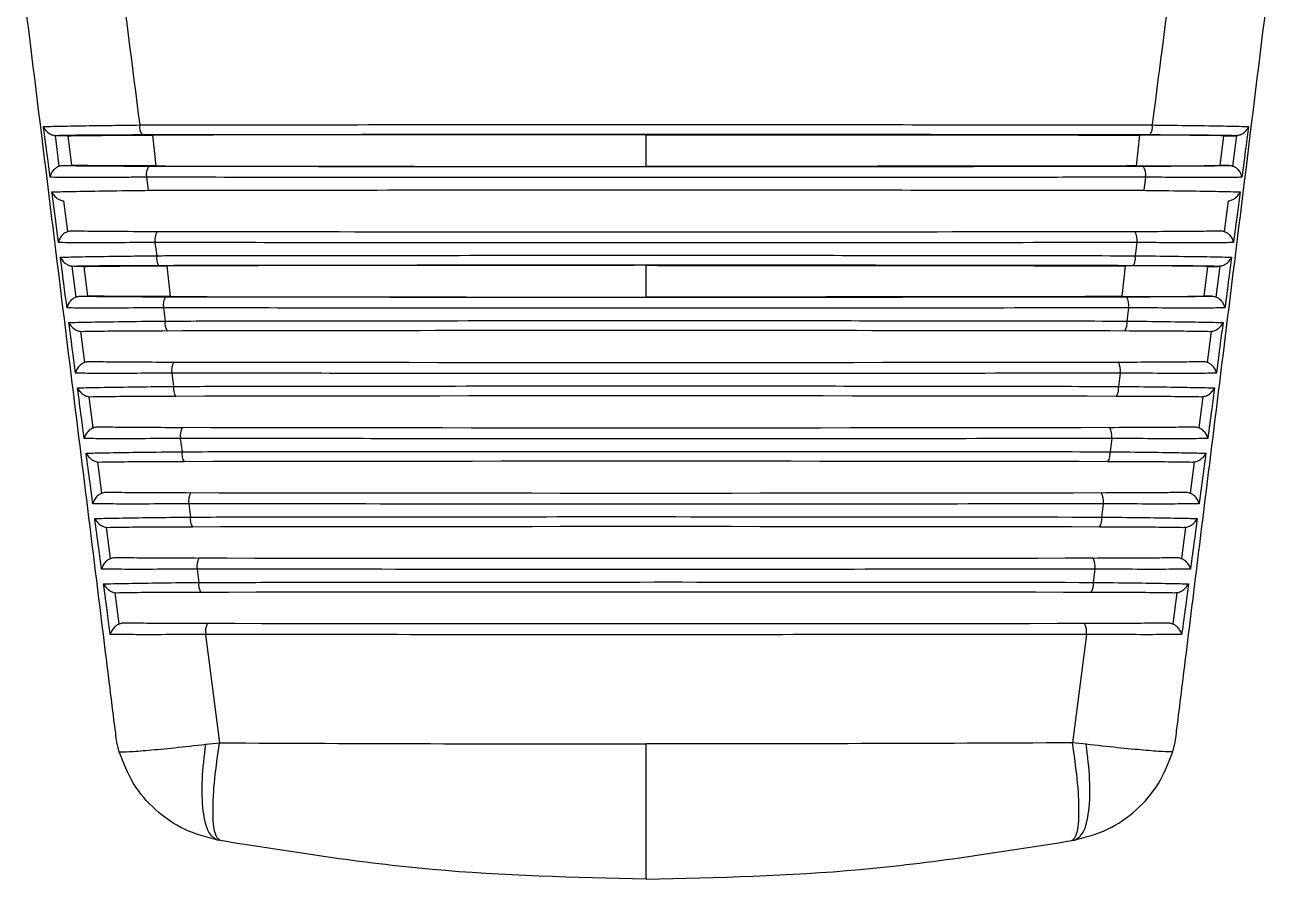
# Model space of a CAD drawing. Extents: x 8 to 113, y 1 to 87.
# Drawn here: x 106.383 to 107.562, y 31.733 to 32.544 of the extents above; entities that cross this region are included whole.
import ezdxf

# ---------------------------------------------------------------- set-up
doc = ezdxf.new("R2010")
doc.units = 0
doc.header["$MEASUREMENT"] = 0
doc.layers.add('OBJECT', color=7, linetype='CONTINUOUS')

msp = doc.modelspace()

# ---------------------------------------------------------------- linework, layer by layer
at = {"layer": 'OBJECT'}
for p, q in [((106.4132, 32.4388), (106.4118, 32.4389)), ((106.4118, 32.4389), (106.4155, 32.4099)), ((106.4242, 32.4388), (106.4132, 32.4388)), ((106.4277, 32.4106), (106.4242, 32.4388)), ((106.5043, 32.4394), (106.5075, 32.4101)), ((106.9727, 32.4096), (106.9727, 32.4398)), ((107.4411, 32.4394), (107.4379, 32.4101)), ((107.5177, 32.4106), (107.5212, 32.4388)), ((107.5212, 32.4388), (107.5322, 32.4388)), ((107.5298, 32.4099), (107.5336, 32.4389)), ((106.4195, 32.4106), (106.4277, 32.4106)), ((107.5259, 32.4106), (107.5177, 32.4106)), ((106.4986, 32.3994), (106.5002, 32.387)), ((107.4468, 32.3994), (107.4451, 32.387)), ((106.4198, 32.377), (106.4236, 32.3478)), ((107.5218, 32.3478), (107.5256, 32.377)), ((106.5066, 32.3375), (106.5083, 32.3249)), ((107.4387, 32.3375), (107.4371, 32.3249)), ((106.4295, 32.3148), (106.4278, 32.315)), ((106.4278, 32.315), (106.4316, 32.2857)), ((106.4394, 32.3148), (106.4295, 32.3148)), ((106.4429, 32.2866), (106.4394, 32.3148)), ((106.5179, 32.3153), (106.5211, 32.2861)), ((106.9727, 32.2857), (106.9727, 32.3158)), ((107.4275, 32.3153), (107.4243, 32.2861)), ((107.5025, 32.2866), (107.506, 32.3148)), ((107.506, 32.3148), (107.5159, 32.3148)), ((107.5138, 32.2857), (107.5176, 32.315)), ((106.4359, 32.2866), (106.4429, 32.2866)), ((107.5095, 32.2866), (107.5025, 32.2866)), ((106.5146, 32.2755), (106.5163, 32.2629)), ((107.4307, 32.2755), (107.4291, 32.2629)), ((106.4377, 32.2528), (106.4359, 32.253)), ((106.4359, 32.253), (106.4397, 32.2237)), ((107.5057, 32.2237), (107.5095, 32.253)), ((106.5227, 32.2135), (106.5243, 32.2009)), ((107.4227, 32.2135), (107.4211, 32.2009)), ((106.446, 32.1908), (106.444, 32.191)), ((106.444, 32.191), (106.4478, 32.1616)), ((107.4976, 32.1616), (107.5014, 32.191)), ((106.5307, 32.1515), (106.5323, 32.1389)), ((107.4147, 32.1515), (107.4131, 32.1389)), ((106.4543, 32.1288), (106.4521, 32.1291)), ((106.4521, 32.1291), (106.456, 32.0995)), ((107.4894, 32.0995), (107.4933, 32.1291)), ((106.5387, 32.0895), (106.5403, 32.0769)), ((107.4067, 32.0895), (107.4051, 32.0769)), ((106.4627, 32.0668), (106.4603, 32.0671)), ((106.4603, 32.0671), (106.4642, 32.0375)), ((107.4812, 32.0375), (107.4851, 32.0671)), ((106.5467, 32.0275), (106.5483, 32.0149)), ((107.3987, 32.0275), (107.3971, 32.0149)), ((106.4711, 32.0048), (106.4685, 32.0051)), ((106.4685, 32.0051), (106.4724, 31.9754)), ((107.473, 31.9754), (107.4769, 32.0051)), ((106.5547, 31.9655), (106.568, 31.8626)), ((107.3907, 31.9655), (107.3774, 31.8626)), ((106.4727, 31.854), (106.4704, 31.8631)), ((106.5548, 31.8612), (106.568, 31.8626)), ((107.3906, 31.8612), (107.3774, 31.8626)), ((107.4727, 31.854), (107.475, 31.8631)), ((106.4798, 31.8358), (106.4798, 31.8359)), ((107.4656, 31.8358), (107.4656, 31.8359)), ((106.5684, 31.7698), (106.566, 31.7703)), ((107.377, 31.7698), (107.3794, 31.7703))]:
    msp.add_line(p, q, dxfattribs=at)
for centre, radius, start, end in [((106.5049, 32.4469), 0.0128, 170.5647, 215.0353), ((107.4405, 32.4469), 0.0128, 324.9647, 9.4353), ((106.513, 32.402), 0.0146, 147.0145, 190.1332), ((107.4324, 32.402), 0.0146, 349.8668, 32.9855), ((106.5212, 32.34), 0.0148, 147.4702, 190.0218), ((107.4242, 32.34), 0.0148, 349.9782, 32.5298), ((106.5212, 32.3228), 0.0131, 170.7452, 214.0981), ((107.4242, 32.3228), 0.0131, 325.9019, 9.2548), ((106.5294, 32.278), 0.015, 147.9264, 189.9107), ((107.416, 32.278), 0.015, 350.0893, 32.0736), ((106.5294, 32.2608), 0.0133, 170.8376, 213.6249), ((107.416, 32.2608), 0.0133, 326.3751, 9.1624), ((106.5376, 32.2161), 0.0152, 148.384, 189.8002), ((107.4078, 32.2161), 0.0152, 350.1998, 31.616), ((106.5376, 32.1988), 0.0135, 170.9313, 213.1485), ((107.4078, 32.1988), 0.0135, 326.8515, 9.0687), ((106.5458, 32.1541), 0.0153, 148.8477, 189.6851), ((107.3996, 32.1541), 0.0153, 350.3149, 31.1523), ((106.5457, 32.1368), 0.0136, 171.0281, 212.6676), ((107.3996, 32.1368), 0.0136, 327.3324, 8.9719), ((106.554, 32.0921), 0.0156, 149.3203, 189.5634), ((107.3914, 32.0921), 0.0156, 350.4366, 30.6797), ((106.5539, 32.0748), 0.0138, 171.128, 212.1819), ((107.3915, 32.0748), 0.0138, 327.8181, 8.872), ((106.5622, 32.0301), 0.0158, 149.7867, 189.4472), ((107.3831, 32.0301), 0.0158, 350.5528, 30.2133), ((106.5621, 32.0127), 0.014, 171.2302, 211.6919), ((107.3833, 32.0127), 0.014, 328.3081, 8.7698), ((106.5705, 31.9681), 0.016, 150.2623, 189.3249), ((107.3749, 31.9681), 0.016, 350.6751, 29.7377)]:
    msp.add_arc(centre, radius, start, end, dxfattribs=at)
for centre, major_axis, start_param, end_param in [((106.9727, 32.4206), (2.2176, 0), 1.353401, 1.788192), ((106.9727, 32.4289), (2.217, 0), 4.497874, 4.926904), ((106.9727, 32.3669), (2.2137, 0), 4.501238, 4.923539), ((106.9727, 32.2966), (2.2111, 0), 1.360135, 1.781458), ((106.9727, 32.3049), (2.2105, 0), 4.504611, 4.920167), ((106.9727, 32.2346), (2.2078, 0), 1.363514, 1.778079), ((106.9727, 32.2429), (2.2072, 0), 4.507992, 4.916786), ((106.9727, 32.1726), (2.2046, 0), 1.366901, 1.774692), ((106.9727, 32.1809), (2.204, 0), 4.511381, 4.913397), ((106.9727, 32.1106), (2.2013, 0), 1.370296, 1.771297), ((106.9727, 32.1189), (2.2007, 0), 4.514778, 4.91), ((106.9727, 32.0486), (2.1981, 0), 1.373699, 1.767893), ((106.9727, 32.0569), (2.1975, 0), 4.518183, 4.906595), ((106.9727, 31.9866), (2.1948, 0), 1.377111, 1.764481), ((106.9727, 31.9949), (2.1942, 0), 4.521597, 4.903181)]:
    msp.add_ellipse(centre, major_axis=major_axis, ratio=0.008727, start_param=start_param, end_param=end_param, dxfattribs=at)
for points, knots in [([(106.4394, 32.8582), (106.4497, 32.7789), (106.4673, 32.6425), (106.4849, 32.5061), (106.4922, 32.449)], [0, 0, 0, 0, 0.58145, 1, 1, 1, 1]), ([(107.506, 32.8582), (107.4957, 32.7789), (107.4781, 32.6425), (107.4605, 32.5061), (107.4531, 32.449)], [0, 0, 0, 0, 0.58145, 1, 1, 1, 1]), ([(106.4704, 31.8631), (106.4697, 31.8688), (106.4661, 31.8973), (106.4514, 32.0167), (106.4229, 32.2464), (106.3974, 32.4535), (106.3831, 32.5696)], [0, 0, 0, 0, 0.024147, 0.120738, 0.507103, 1, 1, 1, 1]), ([(107.475, 31.8631), (107.4757, 31.8688), (107.4793, 31.8973), (107.494, 32.0167), (107.5225, 32.2464), (107.548, 32.4535), (107.5623, 32.5696)], [0, 0, 0, 0, 0.024147, 0.120738, 0.507103, 1, 1, 1, 1]), ([(106.4922, 32.449), (106.4988, 32.449), (106.5313, 32.449), (106.6691, 32.4493), (106.8935, 32.4495), (107.1838, 32.4494), (107.3634, 32.4491), (107.4531, 32.449)], [0, 0, 0, 0, 0.020664, 0.103331, 0.434809, 0.717404, 1, 1, 1, 1]), ([(106.4008, 32.4475), (106.4015, 32.4475), (106.4037, 32.4476), (106.4119, 32.4478), (106.4316, 32.4482), (106.4615, 32.4486), (106.4833, 32.4489), (106.4922, 32.449)], [0, 0, 0, 0, 0.059775, 0.207161, 0.501412, 0.795934, 1, 1, 1, 1]), ([(106.4071, 32.3994), (106.4062, 32.406), (106.4041, 32.4221), (106.4021, 32.4381), (106.4008, 32.4475)], [0, 0, 0, 0, 0.412558, 1, 1, 1, 1]), ([(106.4008, 32.4475), (106.4008, 32.4475), (106.4012, 32.4465), (106.4023, 32.4444), (106.4049, 32.4417), (106.4083, 32.4397), (106.4107, 32.4392), (106.4118, 32.4389)], [0, 0, 0, 0, 0.007738, 0.250681, 0.570349, 0.807207, 1, 1, 1, 1]), ([(106.4944, 32.4395), (106.4826, 32.4395), (106.4589, 32.4394), (106.4292, 32.4392), (106.4186, 32.439), (106.4132, 32.4388)], [0, 0, 0, 0, 0.324207, 0.648491, 1, 1, 1, 1]), ([(106.4242, 32.4388), (106.4317, 32.4389), (106.4468, 32.4391), (106.4769, 32.4393), (106.497, 32.4394), (106.5043, 32.4394)], [0, 0, 0, 0, 0.390004, 0.779955, 1, 1, 1, 1]), ([(106.9727, 32.4398), (106.8939, 32.4398), (106.7364, 32.4398), (106.5816, 32.4395), (106.5043, 32.4394)], [0, 0, 0, 0, 0.500491, 1, 1, 1, 1]), ([(106.9727, 32.4398), (107.0515, 32.4398), (107.209, 32.4398), (107.3638, 32.4395), (107.4411, 32.4394)], [0, 0, 0, 0, 0.5004912, 1, 1, 1, 1]), ([(107.5212, 32.4388), (107.5136, 32.4389), (107.4985, 32.4391), (107.4685, 32.4393), (107.4484, 32.4394), (107.4411, 32.4394)], [0, 0, 0, 0, 0.390004, 0.779955, 1, 1, 1, 1]), ([(107.5322, 32.4388), (107.5273, 32.4389), (107.5176, 32.4391), (107.4888, 32.4394), (107.4641, 32.4395), (107.451, 32.4395)], [0, 0, 0, 0, 0.320862, 0.641681, 1, 1, 1, 1]), ([(107.4531, 32.449), (107.4596, 32.4489), (107.4791, 32.4487), (107.5083, 32.4483), (107.5313, 32.4479), (107.5412, 32.4476), (107.5439, 32.4475), (107.5445, 32.4475)], [0, 0, 0, 0, 0.147376, 0.444496, 0.741154, 0.940222, 1, 1, 1, 1]), ([(107.5336, 32.4389), (107.5336, 32.4389), (107.5331, 32.4389), (107.5327, 32.4389), (107.5322, 32.4388)], [0, 0, 0, 0, 0.0202823, 1, 1, 1, 1]), ([(107.5336, 32.4389), (107.5347, 32.4392), (107.537, 32.4397), (107.5405, 32.4417), (107.5431, 32.4444), (107.5442, 32.4465), (107.5445, 32.4475), (107.5445, 32.4475)], [0, 0, 0, 0, 0.192793, 0.4296508, 0.7493185, 0.9922623, 1, 1, 1, 1]), ([(107.5445, 32.4475), (107.5437, 32.4409), (107.5416, 32.4249), (107.5396, 32.4089), (107.5383, 32.3994)], [0, 0, 0, 0, 0.412557, 1, 1, 1, 1]), ([(106.4155, 32.4099), (106.4146, 32.4094), (106.4126, 32.4084), (106.4099, 32.406), (106.4079, 32.403), (106.4072, 32.4006), (106.4071, 32.3995), (106.4071, 32.3994)], [0, 0, 0, 0, 0.199292, 0.39709, 0.700903, 0.992025, 1, 1, 1, 1]), ([(106.4155, 32.4099), (106.4166, 32.4102), (106.418, 32.4106), (106.4193, 32.4106), (106.4195, 32.4106)], [0, 0, 0, 0, 0.843625, 1, 1, 1, 1]), ([(106.4195, 32.4106), (106.4246, 32.4105), (106.4347, 32.4103), (106.4636, 32.4101), (106.488, 32.41), (106.5008, 32.41)], [0, 0, 0, 0, 0.324373, 0.64869, 1, 1, 1, 1]), ([(106.5075, 32.4101), (106.4946, 32.4101), (106.4687, 32.4102), (106.4423, 32.4104), (106.4314, 32.4105), (106.4277, 32.4106)], [0, 0, 0, 0, 0.396562, 0.793191, 1, 1, 1, 1]), ([(106.5075, 32.4101), (106.6008, 32.4099), (106.7547, 32.4097), (106.9111, 32.4097), (106.9727, 32.4096)], [0, 0, 0, 0, 0.605766, 1, 1, 1, 1]), ([(107.4379, 32.4101), (107.3446, 32.4099), (107.1906, 32.4097), (107.0343, 32.4097), (106.9727, 32.4096)], [0, 0, 0, 0, 0.605766, 1, 1, 1, 1]), ([(107.4379, 32.4101), (107.4508, 32.4101), (107.4767, 32.4102), (107.5031, 32.4104), (107.514, 32.4105), (107.5177, 32.4106)], [0, 0, 0, 0, 0.396562, 0.793191, 1, 1, 1, 1]), ([(107.4446, 32.41), (107.4565, 32.41), (107.4802, 32.4101), (107.5098, 32.4103), (107.5204, 32.4105), (107.5259, 32.4106)], [0, 0, 0, 0, 0.327832, 0.655734, 1, 1, 1, 1]), ([(107.5259, 32.4106), (107.5271, 32.4105), (107.5285, 32.4104), (107.5297, 32.4099), (107.5298, 32.4099)], [0, 0, 0, 0, 0.90404, 1, 1, 1, 1]), ([(107.5383, 32.3994), (107.5383, 32.3995), (107.5382, 32.4006), (107.5375, 32.403), (107.5355, 32.406), (107.5328, 32.4084), (107.5308, 32.4094), (107.5298, 32.4099)], [0, 0, 0, 0, 0.007975, 0.299097, 0.60291, 0.800708, 1, 1, 1, 1]), ([(106.4986, 32.3994), (106.4922, 32.3994), (106.4726, 32.3992), (106.4434, 32.3991), (106.4205, 32.3992), (106.4105, 32.3993), (106.4077, 32.3994), (106.4071, 32.3994)], [0, 0, 0, 0, 0.148503, 0.448595, 0.748255, 0.940444, 1, 1, 1, 1]), ([(107.4468, 32.3994), (107.4402, 32.3994), (107.4076, 32.3994), (107.2698, 32.3991), (107.0475, 32.399), (106.7617, 32.399), (106.5863, 32.3993), (106.4986, 32.3994)], [0, 0, 0, 0, 0.0209466, 0.1047454, 0.4407597, 0.7203798, 1, 1, 1, 1]), ([(107.5383, 32.3994), (107.5377, 32.3994), (107.5354, 32.3993), (107.5268, 32.3992), (107.5067, 32.3991), (107.4768, 32.3992), (107.4553, 32.3994), (107.4468, 32.3994)], [0, 0, 0, 0, 0.059553, 0.208066, 0.505163, 0.802607, 1, 1, 1, 1]), ([(106.4089, 32.3855), (106.4095, 32.3855), (106.4118, 32.3856), (106.4204, 32.3858), (106.4405, 32.3862), (106.4703, 32.3866), (106.4917, 32.3869), (106.5002, 32.387)], [0, 0, 0, 0, 0.059496, 0.208459, 0.505892, 0.803608, 1, 1, 1, 1]), ([(106.4151, 32.3374), (106.4142, 32.344), (106.4122, 32.3601), (106.4101, 32.3761), (106.4089, 32.3855)], [0, 0, 0, 0, 0.412522, 1, 1, 1, 1]), ([(106.4089, 32.3855), (106.4089, 32.3855), (106.4092, 32.3846), (106.4103, 32.3825), (106.4128, 32.3799), (106.4163, 32.3778), (106.4187, 32.3772), (106.4198, 32.377)], [0, 0, 0, 0, 0.007814, 0.231086, 0.559201, 0.802806, 1, 1, 1, 1]), ([(106.5002, 32.387), (106.5068, 32.387), (106.5394, 32.387), (106.6772, 32.3873), (106.899, 32.3874), (107.1837, 32.3874), (107.358, 32.3871), (107.4451, 32.387)], [0, 0, 0, 0, 0.021019, 0.105106, 0.44228, 0.72114, 1, 1, 1, 1]), ([(107.4451, 32.387), (107.4516, 32.3869), (107.4711, 32.3867), (107.5003, 32.3863), (107.5232, 32.3859), (107.5331, 32.3856), (107.5359, 32.3855), (107.5365, 32.3855)], [0, 0, 0, 0, 0.148954, 0.44926, 0.7491, 0.940502, 1, 1, 1, 1]), ([(107.5256, 32.377), (107.5267, 32.3772), (107.5291, 32.3778), (107.5326, 32.3799), (107.5351, 32.3825), (107.5362, 32.3846), (107.5365, 32.3855), (107.5365, 32.3855)], [0, 0, 0, 0, 0.197194, 0.440799, 0.768914, 0.992186, 1, 1, 1, 1]), ([(107.5365, 32.3855), (107.5357, 32.3789), (107.5336, 32.3629), (107.5315, 32.3469), (107.5303, 32.3374)], [0, 0, 0, 0, 0.412532, 1, 1, 1, 1]), ([(106.4236, 32.3478), (106.4226, 32.3473), (106.4204, 32.3462), (106.4176, 32.3435), (106.4158, 32.3404), (106.4152, 32.3383), (106.4151, 32.3375), (106.4151, 32.3374)], [0, 0, 0, 0, 0.203477, 0.450046, 0.773114, 0.991952, 1, 1, 1, 1]), ([(106.4236, 32.3478), (106.4247, 32.3482), (106.4261, 32.3486), (106.4275, 32.3486), (106.4277, 32.3486)], [0, 0, 0, 0, 0.835974, 1, 1, 1, 1]), ([(106.4277, 32.3486), (106.4329, 32.3485), (106.4434, 32.3483), (106.4724, 32.3481), (106.4964, 32.348), (106.5087, 32.348)], [0, 0, 0, 0, 0.328436, 0.6568144, 1, 1, 1, 1]), ([(107.4367, 32.348), (107.4485, 32.348), (107.4723, 32.3481), (107.5016, 32.3483), (107.5123, 32.3485), (107.5177, 32.3486)], [0, 0, 0, 0, 0.331872, 0.663815, 1, 1, 1, 1]), ([(107.5177, 32.3486), (107.5189, 32.3485), (107.5203, 32.3484), (107.5217, 32.3479), (107.5218, 32.3478)], [0, 0, 0, 0, 0.8737046, 1, 1, 1, 1]), ([(107.5303, 32.3374), (107.5303, 32.3375), (107.5301, 32.3385), (107.5295, 32.3408), (107.5275, 32.3438), (107.5248, 32.3463), (107.5228, 32.3473), (107.5218, 32.3478)], [0, 0, 0, 0, 0.008047, 0.282711, 0.593788, 0.796118, 1, 1, 1, 1]), ([(106.5066, 32.3375), (106.5002, 32.3374), (106.4806, 32.3373), (106.4513, 32.3372), (106.4286, 32.3372), (106.4186, 32.3373), (106.4158, 32.3374), (106.4151, 32.3374)], [0, 0, 0, 0, 0.150136, 0.453531, 0.756488, 0.940721, 1, 1, 1, 1]), ([(107.4387, 32.3375), (107.4322, 32.3374), (107.3996, 32.3374), (107.2617, 32.3372), (107.042, 32.337), (106.7617, 32.3371), (106.5917, 32.3373), (106.5066, 32.3375)], [0, 0, 0, 0, 0.021311, 0.106568, 0.448432, 0.724216, 1, 1, 1, 1]), ([(107.5303, 32.3374), (107.5296, 32.3374), (107.5272, 32.3373), (107.5183, 32.3372), (107.4978, 32.3372), (107.468, 32.3372), (107.4469, 32.3374), (107.4387, 32.3375)], [0, 0, 0, 0, 0.059276, 0.209421, 0.509831, 0.810598, 1, 1, 1, 1]), ([(106.4169, 32.3235), (106.4176, 32.3235), (106.42, 32.3236), (106.4289, 32.3238), (106.4494, 32.3242), (106.4792, 32.3246), (106.5002, 32.3248), (106.5083, 32.3249)], [0, 0, 0, 0, 0.059218, 0.209831, 0.510594, 0.811652, 1, 1, 1, 1]), ([(106.4232, 32.2754), (106.4223, 32.282), (106.4202, 32.2981), (106.4181, 32.3141), (106.4169, 32.3235)], [0, 0, 0, 0, 0.412498, 1, 1, 1, 1]), ([(106.4169, 32.3235), (106.4169, 32.3235), (106.4172, 32.3227), (106.4183, 32.3207), (106.4208, 32.318), (106.4243, 32.3158), (106.4267, 32.3152), (106.4278, 32.315)], [0, 0, 0, 0, 0.007883, 0.21061, 0.547453, 0.798162, 1, 1, 1, 1]), ([(106.5083, 32.3249), (106.5148, 32.325), (106.5474, 32.325), (106.6854, 32.3252), (106.9045, 32.3254), (107.1837, 32.3253), (107.3526, 32.3251), (107.4371, 32.3249)], [0, 0, 0, 0, 0.021386, 0.106942, 0.450009, 0.725005, 1, 1, 1, 1]), ([(107.4371, 32.3249), (107.4436, 32.3249), (107.4631, 32.3246), (107.4924, 32.3242), (107.515, 32.3239), (107.525, 32.3236), (107.5278, 32.3235), (107.5285, 32.3235)], [0, 0, 0, 0, 0.150605, 0.454244, 0.75741, 0.940779, 1, 1, 1, 1]), ([(107.5176, 32.315), (107.5187, 32.3152), (107.5211, 32.3158), (107.5246, 32.318), (107.5271, 32.3207), (107.5282, 32.3227), (107.5285, 32.3235), (107.5285, 32.3235)], [0, 0, 0, 0, 0.2018376, 0.4525474, 0.7893896, 0.9921173, 1, 1, 1, 1]), ([(107.5285, 32.3235), (107.5276, 32.3169), (107.5255, 32.3009), (107.5234, 32.2849), (107.5222, 32.2754)], [0, 0, 0, 0, 0.412495, 1, 1, 1, 1]), ([(106.5103, 32.3155), (106.4985, 32.3154), (106.4748, 32.3154), (106.4456, 32.3151), (106.4349, 32.3149), (106.4295, 32.3148)], [0, 0, 0, 0, 0.332168, 0.664413, 1, 1, 1, 1]), ([(106.4394, 32.3148), (106.4474, 32.3149), (106.4633, 32.3151), (106.4929, 32.3153), (106.5119, 32.3153), (106.5179, 32.3153)], [0, 0, 0, 0, 0.405542, 0.811028, 1, 1, 1, 1]), ([(106.9727, 32.3158), (106.9135, 32.3157), (106.7607, 32.3157), (106.6102, 32.3155), (106.5179, 32.3153)], [0, 0, 0, 0, 0.387367, 1, 1, 1, 1]), ([(106.9727, 32.3158), (107.0319, 32.3157), (107.1847, 32.3157), (107.3352, 32.3155), (107.4275, 32.3153)], [0, 0, 0, 0, 0.387367, 1, 1, 1, 1]), ([(107.506, 32.3148), (107.498, 32.3149), (107.4821, 32.3151), (107.4525, 32.3153), (107.4335, 32.3153), (107.4275, 32.3153)], [0, 0, 0, 0, 0.405542, 0.811028, 1, 1, 1, 1]), ([(107.5159, 32.3148), (107.5106, 32.3149), (107.5001, 32.3151), (107.4712, 32.3154), (107.4473, 32.3154), (107.435, 32.3155)], [0, 0, 0, 0, 0.328834, 0.657619, 1, 1, 1, 1]), ([(107.5176, 32.315), (107.5175, 32.315), (107.5169, 32.3149), (107.5163, 32.3149), (107.5159, 32.3148)], [0, 0, 0, 0, 0.162046, 1, 1, 1, 1]), ([(106.4316, 32.2857), (106.4306, 32.2852), (106.4284, 32.2841), (106.4256, 32.2813), (106.4238, 32.2783), (106.4233, 32.2762), (106.4232, 32.2755), (106.4232, 32.2754)], [0, 0, 0, 0, 0.20749, 0.460452, 0.790798, 0.991837, 1, 1, 1, 1]), ([(106.4316, 32.2857), (106.4316, 32.2857), (106.4328, 32.2862), (106.4342, 32.2866), (106.4357, 32.2866), (106.4359, 32.2866)], [0, 0, 0, 0, 0.022466, 0.828085, 1, 1, 1, 1]), ([(106.4359, 32.2866), (106.4414, 32.2865), (106.4522, 32.2863), (106.4812, 32.2861), (106.5049, 32.286), (106.5167, 32.286)], [0, 0, 0, 0, 0.3327138, 0.6653663, 1, 1, 1, 1]), ([(106.5211, 32.2861), (106.5061, 32.2862), (106.4781, 32.2862), (106.454, 32.2864), (106.4448, 32.2866), (106.4429, 32.2866)], [0, 0, 0, 0, 0.477916, 0.890823, 1, 1, 1, 1]), ([(106.5211, 32.2861), (106.6145, 32.286), (106.764, 32.2857), (106.9157, 32.2857), (106.9727, 32.2857)], [0, 0, 0, 0, 0.6243637, 1, 1, 1, 1]), ([(107.4243, 32.2861), (107.3309, 32.286), (107.1814, 32.2857), (107.0297, 32.2857), (106.9727, 32.2857)], [0, 0, 0, 0, 0.624364, 1, 1, 1, 1]), ([(107.4243, 32.2861), (107.4393, 32.2862), (107.4673, 32.2862), (107.4913, 32.2864), (107.5006, 32.2866), (107.5025, 32.2866)], [0, 0, 0, 0, 0.477916, 0.890823, 1, 1, 1, 1]), ([(107.4287, 32.286), (107.4406, 32.286), (107.4644, 32.2861), (107.4933, 32.2863), (107.5041, 32.2865), (107.5095, 32.2866)], [0, 0, 0, 0, 0.336123, 0.672318, 1, 1, 1, 1]), ([(107.5095, 32.2866), (107.5107, 32.2865), (107.5122, 32.2864), (107.5136, 32.2858), (107.5138, 32.2857)], [0, 0, 0, 0, 0.845467, 1, 1, 1, 1]), ([(107.5222, 32.2754), (107.5222, 32.2755), (107.5221, 32.2762), (107.5215, 32.2783), (107.5198, 32.2813), (107.517, 32.2841), (107.5148, 32.2852), (107.5138, 32.2857)], [0, 0, 0, 0, 0.008163, 0.206908, 0.537762, 0.791259, 1, 1, 1, 1]), ([(106.5146, 32.2755), (106.5082, 32.2754), (106.4886, 32.2753), (106.4592, 32.2752), (106.4367, 32.2752), (106.4268, 32.2753), (106.4239, 32.2754), (106.4232, 32.2754)], [0, 0, 0, 0, 0.151845, 0.458696, 0.765104, 0.940995, 1, 1, 1, 1]), ([(107.4307, 32.2755), (107.4242, 32.2755), (107.3916, 32.2754), (107.2535, 32.2752), (107.0365, 32.275), (106.7618, 32.2751), (106.597, 32.2753), (106.5146, 32.2755)], [0, 0, 0, 0, 0.021688, 0.108455, 0.456373, 0.728187, 1, 1, 1, 1]), ([(107.5222, 32.2754), (107.5215, 32.2754), (107.5189, 32.2754), (107.5098, 32.2752), (107.4889, 32.2752), (107.4591, 32.2753), (107.4385, 32.2754), (107.4307, 32.2755)], [0, 0, 0, 0, 0.059002, 0.210856, 0.514734, 0.81898, 1, 1, 1, 1]), ([(106.425, 32.2615), (106.4257, 32.2615), (106.4283, 32.2616), (106.4375, 32.2618), (106.4584, 32.2622), (106.488, 32.2626), (106.5086, 32.2628), (106.5163, 32.2629)], [0, 0, 0, 0, 0.058943, 0.211284, 0.515534, 0.820092, 1, 1, 1, 1]), ([(106.4313, 32.2134), (106.4304, 32.22), (106.4283, 32.2361), (106.4262, 32.2521), (106.425, 32.2615)], [0, 0, 0, 0, 0.412462, 1, 1, 1, 1]), ([(106.425, 32.2615), (106.425, 32.2615), (106.4253, 32.2608), (106.4263, 32.2588), (106.4288, 32.2562), (106.4323, 32.2539), (106.4348, 32.2533), (106.4359, 32.253)], [0, 0, 0, 0, 0.007962, 0.189287, 0.535067, 0.793256, 1, 1, 1, 1]), ([(106.5163, 32.2629), (106.5228, 32.2629), (106.5554, 32.263), (106.6935, 32.2632), (106.91, 32.2634), (107.1836, 32.2633), (107.3473, 32.2631), (107.4291, 32.2629)], [0, 0, 0, 0, 0.021766, 0.108843, 0.45801, 0.729005, 1, 1, 1, 1]), ([(107.4291, 32.2629), (107.4356, 32.2629), (107.4551, 32.2626), (107.4845, 32.2622), (107.5069, 32.2618), (107.5168, 32.2616), (107.5197, 32.2615), (107.5204, 32.2615)], [0, 0, 0, 0, 0.152333, 0.459461, 0.766109, 0.941054, 1, 1, 1, 1]), ([(107.5095, 32.253), (107.5106, 32.2533), (107.5131, 32.2539), (107.5166, 32.2562), (107.519, 32.2588), (107.5201, 32.2608), (107.5204, 32.2615), (107.5204, 32.2615)], [0, 0, 0, 0, 0.206744, 0.464933, 0.810713, 0.992038, 1, 1, 1, 1]), ([(107.5204, 32.2615), (107.5195, 32.2549), (107.5174, 32.2389), (107.5153, 32.2229), (107.5141, 32.2134)], [0, 0, 0, 0, 0.4124702, 1, 1, 1, 1]), ([(106.5183, 32.2535), (106.5065, 32.2534), (106.4827, 32.2534), (106.4538, 32.2531), (106.4431, 32.2529), (106.4377, 32.2528)], [0, 0, 0, 0, 0.336462, 0.673003, 1, 1, 1, 1]), ([(107.5076, 32.2528), (107.5022, 32.2529), (107.4913, 32.2531), (107.4624, 32.2534), (107.4388, 32.2534), (107.4271, 32.2535)], [0, 0, 0, 0, 0.333137, 0.666224, 1, 1, 1, 1]), ([(107.5095, 32.253), (107.5094, 32.253), (107.5088, 32.2529), (107.5081, 32.2529), (107.5076, 32.2528)], [0, 0, 0, 0, 0.214173, 1, 1, 1, 1]), ([(106.4397, 32.2237), (106.4387, 32.2231), (106.4365, 32.222), (106.4337, 32.2191), (106.432, 32.2162), (106.4314, 32.2142), (106.4313, 32.2135), (106.4313, 32.2134)], [0, 0, 0, 0, 0.2117009, 0.4712994, 0.8091618, 0.9917482, 1, 1, 1, 1]), ([(106.4397, 32.2237), (106.4398, 32.2237), (106.4409, 32.2242), (106.4424, 32.2246), (106.4439, 32.2246), (106.4442, 32.2246)], [0, 0, 0, 0, 0.043905, 0.819918, 1, 1, 1, 1]), ([(106.4442, 32.2246), (106.4498, 32.2245), (106.461, 32.2243), (106.4901, 32.2241), (106.5133, 32.224), (106.5247, 32.224)], [0, 0, 0, 0, 0.337221, 0.67438, 1, 1, 1, 1]), ([(107.4207, 32.224), (107.4326, 32.224), (107.4564, 32.2241), (107.4851, 32.2243), (107.4959, 32.2245), (107.5012, 32.2246)], [0, 0, 0, 0, 0.3406015, 0.6812762, 1, 1, 1, 1]), ([(107.5012, 32.2246), (107.5025, 32.2245), (107.504, 32.2244), (107.5054, 32.2238), (107.5057, 32.2237)], [0, 0, 0, 0, 0.819115, 1, 1, 1, 1]), ([(107.5141, 32.2134), (107.5141, 32.2135), (107.514, 32.2142), (107.5134, 32.2161), (107.5118, 32.2191), (107.5089, 32.222), (107.5067, 32.2231), (107.5057, 32.2237)], [0, 0, 0, 0, 0.008252, 0.187001, 0.525642, 0.786175, 1, 1, 1, 1]), ([(106.5227, 32.2135), (106.5162, 32.2134), (106.4966, 32.2133), (106.4671, 32.2132), (106.4448, 32.2132), (106.4349, 32.2134), (106.4321, 32.2134), (106.4313, 32.2134)], [0, 0, 0, 0, 0.153634, 0.464105, 0.774128, 0.941265, 1, 1, 1, 1]), ([(107.4227, 32.2135), (107.4162, 32.2135), (107.3835, 32.2134), (107.2454, 32.2132), (107.031, 32.213), (106.7618, 32.2131), (106.6024, 32.2134), (106.5227, 32.2135)], [0, 0, 0, 0, 0.022079, 0.110408, 0.464597, 0.732298, 1, 1, 1, 1]), ([(107.5141, 32.2134), (107.5133, 32.2134), (107.5106, 32.2134), (107.5012, 32.2132), (107.4799, 32.2132), (107.4502, 32.2133), (107.43, 32.2134), (107.4227, 32.2135)], [0, 0, 0, 0, 0.058732, 0.212375, 0.519887, 0.827778, 1, 1, 1, 1]), ([(106.4331, 32.1995), (106.4339, 32.1995), (106.4366, 32.1996), (106.4461, 32.1998), (106.4674, 32.2002), (106.4969, 32.2006), (106.5171, 32.2008), (106.5243, 32.2009)], [0, 0, 0, 0, 0.058671, 0.212822, 0.520728, 0.828954, 1, 1, 1, 1]), ([(106.4395, 32.1514), (106.4386, 32.158), (106.4365, 32.1741), (106.4344, 32.1901), (106.4331, 32.1995)], [0, 0, 0, 0, 0.412426, 1, 1, 1, 1]), ([(106.4331, 32.1995), (106.4332, 32.1995), (106.4334, 32.1989), (106.4344, 32.197), (106.4368, 32.1944), (106.4403, 32.192), (106.4428, 32.1913), (106.444, 32.191)], [0, 0, 0, 0, 0.00804, 0.167035, 0.522023, 0.788052, 1, 1, 1, 1]), ([(106.5263, 32.1914), (106.5144, 32.1914), (106.4906, 32.1913), (106.4621, 32.1911), (106.4513, 32.1909), (106.446, 32.1908)], [0, 0, 0, 0, 0.340986, 0.682055, 1, 1, 1, 1]), ([(106.5243, 32.2009), (106.5308, 32.2009), (106.5635, 32.201), (106.7016, 32.2012), (106.9155, 32.2014), (107.1836, 32.2013), (107.3419, 32.201), (107.4211, 32.2009)], [0, 0, 0, 0, 0.0221596, 0.1108118, 0.4662966, 0.7331483, 1, 1, 1, 1]), ([(107.4994, 32.1908), (107.4937, 32.1909), (107.4825, 32.1911), (107.4535, 32.1913), (107.4304, 32.1914), (107.4191, 32.1914)], [0, 0, 0, 0, 0.337675, 0.675297, 1, 1, 1, 1]), ([(107.4211, 32.2009), (107.4276, 32.2008), (107.4472, 32.2006), (107.4766, 32.2002), (107.4988, 32.1998), (107.5086, 32.1996), (107.5115, 32.1995), (107.5122, 32.1995)], [0, 0, 0, 0, 0.154143, 0.464926, 0.775223, 0.941326, 1, 1, 1, 1]), ([(107.5014, 32.191), (107.5013, 32.191), (107.5006, 32.1909), (107.4999, 32.1909), (107.4994, 32.1908)], [0, 0, 0, 0, 0.257427, 1, 1, 1, 1]), ([(107.5014, 32.191), (107.5025, 32.1913), (107.5051, 32.192), (107.5086, 32.1944), (107.511, 32.197), (107.512, 32.1989), (107.5122, 32.1995), (107.5122, 32.1995)], [0, 0, 0, 0, 0.211948, 0.477977, 0.832965, 0.99196, 1, 1, 1, 1]), ([(107.5122, 32.1995), (107.5114, 32.1929), (107.5093, 32.1769), (107.5071, 32.1609), (107.5059, 32.1514)], [0, 0, 0, 0, 0.4124332, 1, 1, 1, 1]), ([(106.4478, 32.1616), (106.4468, 32.1611), (106.4446, 32.1598), (106.4418, 32.1569), (106.4401, 32.154), (106.4396, 32.1521), (106.4395, 32.1515), (106.4395, 32.1514)], [0, 0, 0, 0, 0.216116, 0.48265, 0.828136, 0.99166, 1, 1, 1, 1]), ([(106.4478, 32.1616), (106.4479, 32.1616), (106.4491, 32.1622), (106.4507, 32.1626), (106.4522, 32.1626), (106.4525, 32.1626)], [0, 0, 0, 0, 0.063514, 0.81145, 1, 1, 1, 1]), ([(106.4525, 32.1626), (106.4583, 32.1625), (106.4699, 32.1623), (106.499, 32.1621), (106.5217, 32.162), (106.5327, 32.162)], [0, 0, 0, 0, 0.341979, 0.683892, 1, 1, 1, 1]), ([(107.4127, 32.162), (107.4247, 32.1621), (107.4485, 32.1621), (107.4768, 32.1623), (107.4877, 32.1625), (107.4929, 32.1626)], [0, 0, 0, 0, 0.345325, 0.690726, 1, 1, 1, 1]), ([(107.4929, 32.1626), (107.4942, 32.1625), (107.4958, 32.1624), (107.4973, 32.1617), (107.4976, 32.1616)], [0, 0, 0, 0, 0.794559, 1, 1, 1, 1]), ([(107.5059, 32.1514), (107.5059, 32.1515), (107.5058, 32.1521), (107.5053, 32.154), (107.5037, 32.1569), (107.5008, 32.1598), (107.4986, 32.161), (107.4976, 32.1616)], [0, 0, 0, 0, 0.00834, 0.166409, 0.512968, 0.780852, 1, 1, 1, 1]), ([(106.5307, 32.1515), (106.5242, 32.1514), (106.5046, 32.1513), (106.475, 32.1512), (106.453, 32.1512), (106.4431, 32.1514), (106.4403, 32.1514), (106.4395, 32.1514)], [0, 0, 0, 0, 0.155511, 0.469778, 0.783591, 0.941533, 1, 1, 1, 1]), ([(107.4147, 32.1515), (107.4082, 32.1515), (107.3755, 32.1514), (107.2373, 32.1512), (107.0255, 32.1511), (106.7618, 32.1512), (106.6077, 32.1514), (106.5307, 32.1515)], [0, 0, 0, 0, 0.022484, 0.112433, 0.473119, 0.73656, 1, 1, 1, 1]), ([(107.5059, 32.1514), (107.5051, 32.1514), (107.5023, 32.1514), (107.4926, 32.1512), (107.4708, 32.1512), (107.4413, 32.1513), (107.4215, 32.1514), (107.4147, 32.1515)], [0, 0, 0, 0, 0.0584636, 0.2139826, 0.5253072, 0.8370208, 1, 1, 1, 1]), ([(106.4413, 32.1375), (106.4421, 32.1375), (106.4449, 32.1376), (106.4547, 32.1378), (106.4765, 32.1382), (106.5059, 32.1386), (106.5256, 32.1388), (106.5323, 32.1389)], [0, 0, 0, 0, 0.058402, 0.214452, 0.526193, 0.838268, 1, 1, 1, 1]), ([(106.4477, 32.0894), (106.4468, 32.096), (106.4447, 32.1121), (106.4426, 32.1281), (106.4413, 32.1375)], [0, 0, 0, 0, 0.412401, 1, 1, 1, 1]), ([(106.4413, 32.1375), (106.4413, 32.1375), (106.4416, 32.137), (106.4425, 32.1352), (106.4448, 32.1326), (106.4484, 32.1301), (106.451, 32.1294), (106.4521, 32.1291)], [0, 0, 0, 0, 0.0081291, 0.1438412, 0.508246, 0.7825575, 1, 1, 1, 1]), ([(106.5323, 32.1389), (106.5388, 32.1389), (106.5715, 32.139), (106.7097, 32.1392), (106.921, 32.1393), (107.1835, 32.1392), (107.3366, 32.139), (107.4131, 32.1389)], [0, 0, 0, 0, 0.0225677, 0.1128522, 0.4748855, 0.7374428, 1, 1, 1, 1]), ([(107.4131, 32.1389), (107.4196, 32.1388), (107.4392, 32.1386), (107.4686, 32.1382), (107.4906, 32.1378), (107.5005, 32.1376), (107.5033, 32.1375), (107.5041, 32.1375)], [0, 0, 0, 0, 0.156042, 0.470658, 0.7847814, 0.9415951, 1, 1, 1, 1]), ([(107.4933, 32.1291), (107.4944, 32.1294), (107.497, 32.1301), (107.5006, 32.1326), (107.5029, 32.1352), (107.5038, 32.137), (107.5041, 32.1375), (107.5041, 32.1375)], [0, 0, 0, 0, 0.2174425, 0.491754, 0.8561588, 0.9918709, 1, 1, 1, 1]), ([(107.5041, 32.1375), (107.5032, 32.1309), (107.5011, 32.1149), (107.4989, 32.0989), (107.4977, 32.0894)], [0, 0, 0, 0, 0.4123962, 1, 1, 1, 1]), ([(106.5343, 32.1294), (106.5224, 32.1294), (106.4986, 32.1293), (106.4704, 32.1291), (106.4595, 32.1289), (106.4543, 32.1288)], [0, 0, 0, 0, 0.3457615, 0.6916054, 1, 1, 1, 1]), ([(107.491, 32.1288), (107.4852, 32.1289), (107.4736, 32.1291), (107.4446, 32.1293), (107.422, 32.1294), (107.4111, 32.1294)], [0, 0, 0, 0, 0.342466, 0.684875, 1, 1, 1, 1]), ([(107.4933, 32.1291), (107.4931, 32.129), (107.4923, 32.1289), (107.4916, 32.1289), (107.491, 32.1288)], [0, 0, 0, 0, 0.293655, 1, 1, 1, 1]), ([(106.456, 32.0995), (106.455, 32.099), (106.4527, 32.0977), (106.4499, 32.0947), (106.4483, 32.0919), (106.4478, 32.09), (106.4477, 32.0895), (106.4477, 32.0894)], [0, 0, 0, 0, 0.220762, 0.494541, 0.847815, 0.991534, 1, 1, 1, 1]), ([(106.456, 32.0995), (106.4561, 32.0996), (106.4573, 32.1001), (106.459, 32.1005), (106.4605, 32.1006), (106.4608, 32.1006)], [0, 0, 0, 0, 0.081376, 0.802652, 1, 1, 1, 1]), ([(106.4608, 32.1006), (106.4668, 32.1005), (106.4789, 32.1003), (106.5079, 32.1001), (106.5302, 32.1001), (106.5406, 32.1)], [0, 0, 0, 0, 0.347005, 0.6939431, 1, 1, 1, 1]), ([(107.4048, 32.1), (107.4167, 32.1001), (107.4406, 32.1001), (107.4686, 32.1003), (107.4795, 32.1005), (107.4845, 32.1006)], [0, 0, 0, 0, 0.350316, 0.700707, 1, 1, 1, 1]), ([(107.4845, 32.1006), (107.4858, 32.1005), (107.4875, 32.1003), (107.4891, 32.0997), (107.4894, 32.0995)], [0, 0, 0, 0, 0.771762, 1, 1, 1, 1]), ([(107.4977, 32.0894), (107.4977, 32.0895), (107.4976, 32.09), (107.4971, 32.0918), (107.4955, 32.0947), (107.4927, 32.0977), (107.4904, 32.099), (107.4894, 32.0995)], [0, 0, 0, 0, 0.008467, 0.145061, 0.499705, 0.775223, 1, 1, 1, 1]), ([(106.5387, 32.0895), (106.5322, 32.0895), (106.5126, 32.0893), (106.483, 32.0892), (106.4611, 32.0893), (106.4513, 32.0894), (106.4485, 32.0894), (106.4477, 32.0894)], [0, 0, 0, 0, 0.157481, 0.475733, 0.793524, 0.941798, 1, 1, 1, 1]), ([(107.4067, 32.0895), (107.4002, 32.0895), (107.3675, 32.0894), (107.2292, 32.0892), (107.02, 32.0891), (106.7619, 32.0892), (106.6131, 32.0894), (106.5387, 32.0895)], [0, 0, 0, 0, 0.022904, 0.114532, 0.481956, 0.740978, 1, 1, 1, 1]), ([(107.4977, 32.0894), (107.4969, 32.0894), (107.4939, 32.0894), (107.4839, 32.0893), (107.4617, 32.0892), (107.4324, 32.0893), (107.413, 32.0895), (107.4067, 32.0895)], [0, 0, 0, 0, 0.058199, 0.215687, 0.531014, 0.846742, 1, 1, 1, 1]), ([(106.4495, 32.0755), (106.4503, 32.0755), (106.4533, 32.0756), (106.4634, 32.0758), (106.4856, 32.0762), (106.5148, 32.0766), (106.5341, 32.0768), (106.5403, 32.0769)], [0, 0, 0, 0, 0.058136, 0.216179, 0.531949, 0.848068, 1, 1, 1, 1]), ([(106.4559, 32.0274), (106.4551, 32.034), (106.4529, 32.0501), (106.4508, 32.0661), (106.4495, 32.0755)], [0, 0, 0, 0, 0.412358, 1, 1, 1, 1]), ([(106.4495, 32.0755), (106.4496, 32.0755), (106.4498, 32.0751), (106.4507, 32.0733), (106.4529, 32.0707), (106.4565, 32.0682), (106.4591, 32.0675), (106.4603, 32.0671)], [0, 0, 0, 0, 0.008193, 0.119688, 0.493718, 0.776725, 1, 1, 1, 1]), ([(106.5403, 32.0769), (106.5468, 32.0769), (106.5796, 32.077), (106.7179, 32.0772), (106.9265, 32.0773), (107.1835, 32.0772), (107.3312, 32.077), (107.4051, 32.0769)], [0, 0, 0, 0, 0.022991, 0.114968, 0.483793, 0.741897, 1, 1, 1, 1]), ([(107.4051, 32.0769), (107.4116, 32.0768), (107.4312, 32.0766), (107.4607, 32.0762), (107.4825, 32.0758), (107.4922, 32.0756), (107.495, 32.0755), (107.4958, 32.0755)], [0, 0, 0, 0, 0.158035, 0.476676, 0.794816, 0.94186, 1, 1, 1, 1]), ([(107.4851, 32.0671), (107.4863, 32.0675), (107.4889, 32.0682), (107.4925, 32.0707), (107.4947, 32.0733), (107.4956, 32.0751), (107.4958, 32.0755), (107.4958, 32.0755)], [0, 0, 0, 0, 0.223275, 0.506282, 0.880312, 0.991807, 1, 1, 1, 1]), ([(107.4958, 32.0755), (107.495, 32.0689), (107.4928, 32.0529), (107.4907, 32.0369), (107.4894, 32.0274)], [0, 0, 0, 0, 0.412352, 1, 1, 1, 1]), ([(106.5423, 32.0674), (106.5303, 32.0674), (106.5065, 32.0673), (106.4786, 32.0671), (106.4677, 32.0669), (106.4627, 32.0668)], [0, 0, 0, 0, 0.350806, 0.701696, 1, 1, 1, 1]), ([(107.4827, 32.0668), (107.4767, 32.0669), (107.4647, 32.0671), (107.4357, 32.0673), (107.4135, 32.0674), (107.4031, 32.0674)], [0, 0, 0, 0, 0.347531, 0.695003, 1, 1, 1, 1]), ([(107.4851, 32.0671), (107.4849, 32.0671), (107.4841, 32.0669), (107.4832, 32.0669), (107.4827, 32.0668)], [0, 0, 0, 0, 0.324171, 1, 1, 1, 1]), ([(106.4642, 32.0375), (106.4632, 32.0369), (106.4609, 32.0356), (106.4581, 32.0325), (106.4566, 32.0297), (106.4561, 32.0279), (106.456, 32.0275), (106.4559, 32.0274)], [0, 0, 0, 0, 0.225648, 0.50697, 0.868218, 0.99144, 1, 1, 1, 1]), ([(106.4642, 32.0375), (106.4643, 32.0375), (106.4656, 32.0381), (106.4673, 32.0385), (106.4689, 32.0386), (106.4693, 32.0386)], [0, 0, 0, 0, 0.097607, 0.793538, 1, 1, 1, 1]), ([(106.4693, 32.0386), (106.4754, 32.0385), (106.4878, 32.0383), (106.5169, 32.0381), (106.5387, 32.0381), (106.5486, 32.038)], [0, 0, 0, 0, 0.352325, 0.704581, 1, 1, 1, 1]), ([(107.3968, 32.038), (107.4087, 32.0381), (107.4326, 32.0381), (107.4603, 32.0383), (107.4712, 32.0385), (107.4761, 32.0386)], [0, 0, 0, 0, 0.355595, 0.711267, 1, 1, 1, 1]), ([(107.4761, 32.0386), (107.4775, 32.0385), (107.4792, 32.0383), (107.4808, 32.0376), (107.4812, 32.0375)], [0, 0, 0, 0, 0.750514, 1, 1, 1, 1]), ([(107.4894, 32.0274), (107.4894, 32.0275), (107.4893, 32.0279), (107.4889, 32.0297), (107.4874, 32.0325), (107.4845, 32.0355), (107.4822, 32.0369), (107.4812, 32.0375)], [0, 0, 0, 0, 0.0085607, 0.1229356, 0.4857777, 0.7693094, 1, 1, 1, 1]), ([(106.5467, 32.0275), (106.5402, 32.0275), (106.5205, 32.0273), (106.4909, 32.0272), (106.4693, 32.0273), (106.4595, 32.0274), (106.4568, 32.0274), (106.4559, 32.0274)], [0, 0, 0, 0, 0.159551, 0.48199, 0.803962, 0.942061, 1, 1, 1, 1]), ([(107.3987, 32.0275), (107.3922, 32.0275), (107.3594, 32.0275), (107.2211, 32.0273), (107.0146, 32.0271), (106.7619, 32.0272), (106.6184, 32.0274), (106.5467, 32.0275)], [0, 0, 0, 0, 0.0233393, 0.1167108, 0.4911257, 0.7455628, 1, 1, 1, 1]), ([(107.4894, 32.0274), (107.4886, 32.0274), (107.4855, 32.0274), (107.4752, 32.0273), (107.4526, 32.0272), (107.4234, 32.0273), (107.4045, 32.0275), (107.3987, 32.0275)], [0, 0, 0, 0, 0.057936, 0.217495, 0.537029, 0.856977, 1, 1, 1, 1]), ([(106.4578, 32.0135), (106.4586, 32.0135), (106.4617, 32.0136), (106.4721, 32.0138), (106.4947, 32.0142), (106.5238, 32.0146), (106.5426, 32.0148), (106.5483, 32.0149)], [0, 0, 0, 0, 0.057874, 0.218012, 0.538018, 0.858388, 1, 1, 1, 1]), ([(106.4642, 31.9654), (106.4634, 31.972), (106.4612, 31.9881), (106.4591, 32.0041), (106.4578, 32.0135)], [0, 0, 0, 0, 0.412315, 1, 1, 1, 1]), ([(106.4578, 32.0135), (106.4578, 32.0135), (106.458, 32.0132), (106.4589, 32.0115), (106.461, 32.0089), (106.4647, 32.0063), (106.4673, 32.0055), (106.4685, 32.0051)], [0, 0, 0, 0, 0.008286, 0.094535, 0.478383, 0.770552, 1, 1, 1, 1]), ([(106.5483, 32.0149), (106.5549, 32.0149), (106.5876, 32.0149), (106.726, 32.0151), (106.9319, 32.0153), (107.1835, 32.0152), (107.3259, 32.015), (107.3971, 32.0149)], [0, 0, 0, 0, 0.02343, 0.117165, 0.493038, 0.746519, 1, 1, 1, 1]), ([(107.3971, 32.0149), (107.4036, 32.0148), (107.4232, 32.0146), (107.4528, 32.0142), (107.4743, 32.0138), (107.484, 32.0136), (107.4868, 32.0135), (107.4876, 32.0135)], [0, 0, 0, 0, 0.16013, 0.483001, 0.805363, 0.942123, 1, 1, 1, 1]), ([(107.4769, 32.0051), (107.4781, 32.0055), (107.4807, 32.0063), (107.4844, 32.0089), (107.4865, 32.0115), (107.4874, 32.0132), (107.4876, 32.0135), (107.4876, 32.0135)], [0, 0, 0, 0, 0.2294477, 0.5216172, 0.9054651, 0.9917137, 1, 1, 1, 1]), ([(107.4876, 32.0135), (107.4867, 32.0069), (107.4846, 31.9909), (107.4824, 31.9749), (107.4811, 31.9654)], [0, 0, 0, 0, 0.412308, 1, 1, 1, 1]), ([(106.5502, 32.0054), (106.5383, 32.0054), (106.5145, 32.0053), (106.4869, 32.0051), (106.476, 32.0049), (106.4711, 32.0048)], [0, 0, 0, 0, 0.356145, 0.712376, 1, 1, 1, 1]), ([(107.4743, 32.0048), (107.4681, 32.0049), (107.4557, 32.0051), (107.4267, 32.0053), (107.405, 32.0054), (107.3951, 32.0054)], [0, 0, 0, 0, 0.352893, 0.705727, 1, 1, 1, 1]), ([(107.4769, 32.0051), (107.4766, 32.0051), (107.4757, 32.0049), (107.4748, 32.0049), (107.4743, 32.0048)], [0, 0, 0, 0, 0.349937, 1, 1, 1, 1]), ([(106.4724, 31.9754), (106.4714, 31.9748), (106.4691, 31.9734), (106.4663, 31.9702), (106.4648, 31.9675), (106.4643, 31.9658), (106.4643, 31.9655), (106.4642, 31.9654)], [0, 0, 0, 0, 0.236924, 0.528779, 0.900015, 0.991359, 1, 1, 1, 1]), ([(106.4724, 31.9754), (106.4726, 31.9755), (106.4739, 31.9761), (106.4757, 31.9765), (106.4773, 31.9766), (106.4777, 31.9766)], [0, 0, 0, 0, 0.112383, 0.784078, 1, 1, 1, 1]), ([(106.4777, 31.9766), (106.4841, 31.9765), (106.4969, 31.9763), (106.5258, 31.9761), (106.5472, 31.9761), (106.5566, 31.9761)], [0, 0, 0, 0, 0.357965, 0.715857, 1, 1, 1, 1]), ([(107.3888, 31.9761), (107.4008, 31.9761), (107.4247, 31.9762), (107.452, 31.9764), (107.4629, 31.9765), (107.4677, 31.9766)], [0, 0, 0, 0, 0.3611887, 0.7224564, 1, 1, 1, 1]), ([(107.4677, 31.9766), (107.469, 31.9765), (107.4709, 31.9763), (107.4725, 31.9756), (107.473, 31.9754)], [0, 0, 0, 0, 0.7307528, 1, 1, 1, 1]), ([(107.4811, 31.9654), (107.4811, 31.9655), (107.4811, 31.9658), (107.4806, 31.9675), (107.4791, 31.9702), (107.4763, 31.9734), (107.474, 31.9748), (107.473, 31.9754)], [0, 0, 0, 0, 0.008641, 0.099985, 0.471221, 0.763076, 1, 1, 1, 1]), ([(106.5547, 31.9655), (106.5482, 31.9655), (106.5285, 31.9653), (106.4988, 31.9652), (106.4775, 31.9653), (106.4678, 31.9654), (106.4651, 31.9654), (106.4642, 31.9654)], [0, 0, 0, 0, 0.161729, 0.488574, 0.814943, 0.942319, 1, 1, 1, 1]), ([(107.3907, 31.9655), (107.3841, 31.9655), (107.3514, 31.9655), (107.2129, 31.9653), (107.0091, 31.9652), (106.762, 31.9652), (106.6238, 31.9654), (106.5547, 31.9655)], [0, 0, 0, 0, 0.0237916, 0.1189728, 0.5006473, 0.7503237, 1, 1, 1, 1]), ([(107.4811, 31.9654), (107.4803, 31.9654), (107.4771, 31.9654), (107.4664, 31.9653), (107.4434, 31.9652), (107.4144, 31.9654), (107.396, 31.9655), (107.3907, 31.9655)], [0, 0, 0, 0, 0.057677, 0.219413, 0.543377, 0.867764, 1, 1, 1, 1]), ([(106.4727, 31.854), (106.4754, 31.854), (106.4808, 31.854), (106.4996, 31.8555), (106.5243, 31.8578), (106.5447, 31.8601), (106.5548, 31.8612)], [0, 0, 0, 0, 0.25, 0.5, 0.75, 1, 1, 1, 1]), ([(106.566, 31.7703), (106.563, 31.772), (106.5569, 31.7757), (106.5518, 31.7967), (106.5507, 31.8265), (106.5535, 31.8499), (106.5548, 31.8612)], [0, 0, 0, 0, 0.2415612, 0.5000009, 0.7584397, 1, 1, 1, 1]), ([(106.5684, 31.7698), (106.5666, 31.7714), (106.5629, 31.7747), (106.5612, 31.7962), (106.5627, 31.8268), (106.5663, 31.851), (106.568, 31.8626)], [0, 0, 0, 0, 0.24117, 0.5, 0.758832, 1, 1, 1, 1]), ([(106.568, 31.8626), (106.6345, 31.8623), (106.7686, 31.8617), (106.9043, 31.8616), (106.9727, 31.8616)], [0, 0, 0, 0, 0.496376, 1, 1, 1, 1]), ([(107.3774, 31.8626), (107.3109, 31.8623), (107.1768, 31.8617), (107.0411, 31.8616), (106.9727, 31.8616)], [0, 0, 0, 0, 0.4963759, 1, 1, 1, 1]), ([(106.9727, 31.7332), (106.9727, 31.735), (106.9727, 31.7387), (106.9727, 31.7681), (106.9727, 31.8111), (106.9727, 31.8452), (106.9727, 31.8616)], [0, 0, 0, 0, 0.240773, 0.5, 0.759229, 1, 1, 1, 1]), ([(107.377, 31.7698), (107.3788, 31.7714), (107.3825, 31.7747), (107.3842, 31.7962), (107.3827, 31.8268), (107.3791, 31.851), (107.3774, 31.8626)], [0, 0, 0, 0, 0.24117, 0.5, 0.758832, 1, 1, 1, 1]), ([(107.3794, 31.7703), (107.3824, 31.772), (107.3885, 31.7757), (107.3936, 31.7967), (107.3947, 31.8265), (107.3919, 31.8499), (107.3906, 31.8612)], [0, 0, 0, 0, 0.2415612, 0.5000009, 0.7584397, 1, 1, 1, 1]), ([(107.4727, 31.854), (107.47, 31.854), (107.4645, 31.854), (107.4458, 31.8555), (107.4211, 31.8578), (107.4007, 31.8601), (107.3906, 31.8612)], [0, 0, 0, 0, 0.25, 0.5, 0.75, 1, 1, 1, 1]), ([(106.566, 31.7703), (106.5553, 31.7731), (106.534, 31.7788), (106.5067, 31.798), (106.4846, 31.8231), (106.4767, 31.8437), (106.4727, 31.854)], [0, 0, 0, 0, 0.249999, 0.5, 0.750001, 1, 1, 1, 1]), ([(107.3794, 31.7703), (107.3901, 31.7731), (107.4114, 31.7788), (107.4387, 31.798), (107.4607, 31.8231), (107.4687, 31.8437), (107.4727, 31.854)], [0, 0, 0, 0, 0.249999, 0.5, 0.750001, 1, 1, 1, 1]), ([(106.9727, 31.7332), (106.9049, 31.7348), (106.7693, 31.7378), (106.6354, 31.7592), (106.5684, 31.7698)], [0, 0, 0, 0, 0.5, 1, 1, 1, 1]), ([(106.9727, 31.7332), (107.0405, 31.7348), (107.1761, 31.7378), (107.31, 31.7592), (107.377, 31.7698)], [0, 0, 0, 0, 0.5, 1, 1, 1, 1])]:
    msp.add_open_spline(points, degree=3, knots=knots, dxfattribs=at)

doc.saveas('drawing.dxf')
